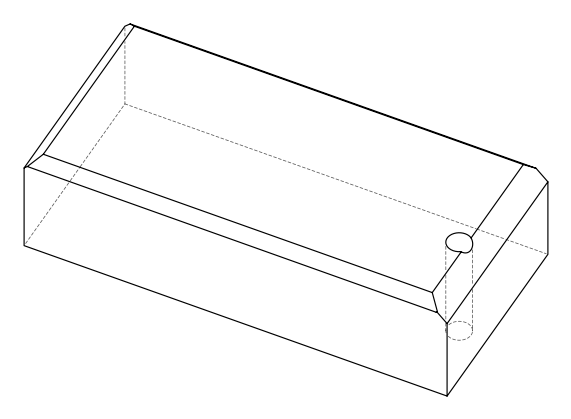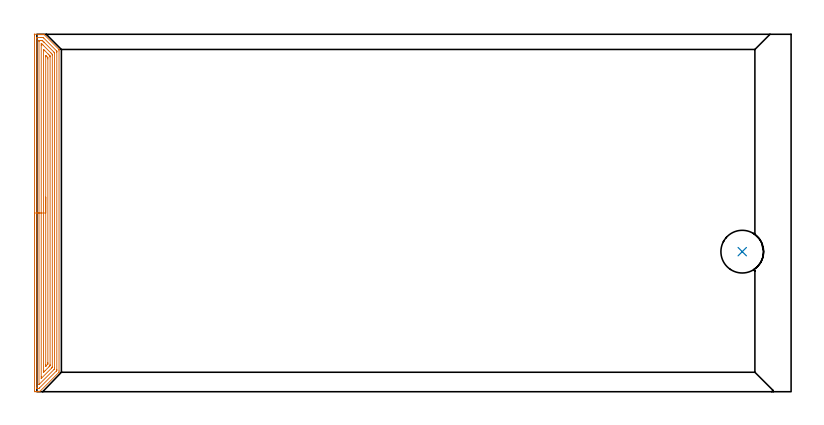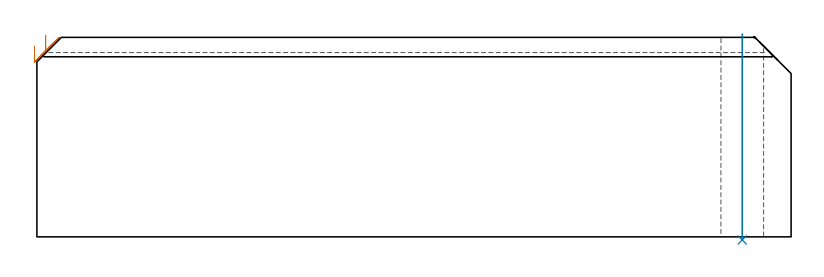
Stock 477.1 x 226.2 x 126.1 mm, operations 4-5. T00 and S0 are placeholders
(PLAN: 5 operations, 1 tool changes, 60 min)
(1 AREA_MILL | FG_CHAMFER_SURFACE | UGT0205_001 | 18.27 min | 35713 mm3)
(2 AREA_MILL_1 | FG_CHAMFER_SURFACE_1 | UGT0205_001 | 14.56 min | 21579 mm3)
(3 AREA_MILL_2 | FG_CHAMFER_SURFACE_2 | UGT0205_001 | 15.93 min | 57678 mm3)
(4 AREA_MILL_3 | FG_CHAMFER_SURFACE_3 | UGT0205_001 | 10.73 min | 25794 mm3)
(5 INDEXABLE_INSERT_DRILL_THROUGH_HOLE_FROM_SOLID | STEP1HOLE | NXT0302_025 | 0.52 min | 71991 mm3)
(TOOL UGT0205_001 | Chamfer Mill 20 x 3 x 45 deg. | D20 FL50 Z2)
(TOOL NXT0302_025 | Index. Insert Drill 27mm [880-D2700L32-05] | D27 PA176 FL135 Z2)
(OP 4 AREA_MILL_3)
G17 G21 G94 G90
T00 M6
G54
G17 G0 G90 X-1.5 Y103.05 S1061 M3
G43 Z136.2 H0
Z120.7
G94 G1 Y103.088 Z119.828 F250.
Y103.202 Z118.964
Y103.391 Z118.112
Y103.653 Z117.28
Y103.987 Z116.474
Y104.39 Z115.7
Y104.858 Z114.964
Y105.39 Z114.272
Y105.979 Z113.629
Y106.622 Z113.04
Y107.314 Z112.509
Y108.05 Z112.04
Y108.824 Z111.637
Y109.63 Z111.303
Y110.462 Z111.041
Y111.314 Z110.852
Y112.178 Z110.738
Y113.05 Z110.7
Y225.495
X-1.496 Y226.098
Y226.099 Z110.701
X0.894 Y226.1 Z113.088
X1.469 Z113.666
X1.787 Z113.983
X2.362 Z114.558
X2.679 Z114.875
X3.315 Z115.514
X4.018 Z116.218
X4.148 Y226.099 Z116.348
X4.406 Y226.09 Z116.603
X4.465 Y226.034 Z116.663
X4.56 Y225.941 Z116.758
X13.929 Y216.571 Z126.128
X13.994 Y216.503 Z126.192
X13.996 Y216.49 Z126.194
X14. Y215.678 Z126.2
Y13.099
X13.994 Y12.296 Z126.192
X13.967 Y12.267 Z126.165
X1.86 Y0.159 Z114.057
X1.787 Y0.087 Z113.984
X1.707 Y0.01 Z113.904
X1.469 Y0. Z113.668
X0.636 Z112.836
X0.001 Z112.197
X-1.209 Z110.988
X-1.491 Y0.002 Z110.705
X-1.5 Y0.463 Z110.7
Y113.05
X-0.086 Z112.114
X-0.085 Y223.797 Z112.115
X-0.084 Y223.884 Z112.116
X-0.079 Y224.057 Z112.121
X-0.077 Y224.092 Z112.123
X-0.071 Y224.094 Z112.129
X-0.047 Y224.097 Z112.153
X0.001 Y224.099 Z112.201
X2.679 Y224.1 Z114.879
X3.184 Y224.098 Z115.384
X3.572 Y224.092 Z115.772
X3.954 Y224.084 Z116.154
X4.339 Y223.71 Z116.539
X12.499 Y215.551 Z124.699
X12.545 Y215.502 Z124.745
X12.567 Y215.476 Z124.767
X12.576 Y215.464 Z124.776
X12.579 Y215.394 Z124.779
X12.584 Y215.047 Z124.784
X12.585 Y214.873 Z124.785
X12.586 Y13.905 Z124.786
X12.585 Y13.817 Z124.785
X12.582 Y13.644 Z124.782
X12.574 Y13.336 Z124.774
X12.499 Y13.253 Z124.699
X12.423 Y13.174 Z124.623
X12.349 Y13.099 Z124.549
X1.639 Y2.39 Z113.839
X1.261 Y2.023 Z113.461
X0.894 Y2.01 Z113.094
X0.388 Y2.003 Z112.588
X0.001 Y2.008 Z112.201
X-0.053 Y2.01 Z112.147
X-0.079 Y2.02 Z112.121
X-0.086 Y2.39 Z112.114
Y113.05
X1.328 Z113.528
X1.329 Y221.49 Z113.529
X1.331 Y221.925 Z113.531
X1.333 Y222.039 Z113.533
X1.335 Y222.087 Z113.535
X1.437 Y222.092 Z113.637
X1.613 Y222.099 Z113.813
X2.679 Z114.879
X3.402 Y222.096 Z115.602
X3.483 Y222.09 Z115.683
X3.572 Y222.018 Z115.772
X3.672 Y221.925 Z115.872
X4.465 Y221.136 Z116.665
X4.568 Y221.033 Z116.768
X10.815 Y214.786 Z123.015
X10.916 Y214.683 Z123.116
X11.116 Y214.475 Z123.316
X11.165 Y214.422 Z123.365
X11.167 Y214.412 Z123.367
X11.17 Y214.385 Z123.37
X11.171 Y214.328 Z123.371
Y15.318
X11.17 Y14.884 Z123.37
X11.166 Y14.431 Z123.366
X11.164 Y14.377 Z123.364
X11.138 Y14.346 Z123.338
X11.062 Y14.266 Z123.262
X10.792 Y13.991 Z122.992
X1.787 Y4.986 Z113.987
X1.379 Y4.582 Z113.579
X1.351 Y4.558 Z113.551
X1.337 Y4.549 Z113.537
X1.334 Y4.561 Z113.534
X1.331 Y4.582 Z113.531
X1.329 Y4.632 Z113.529
X1.328 Y113.05 Z113.528
X2.743 Z114.943
Y219.248
X2.749 Y220.071 Z114.949
X2.752 Y220.09 Z114.952
X2.774 Y220.093 Z114.974
X2.826 Y220.096 Z115.026
X2.933 Y220.094 Z115.133
X3.037 Y220.09 Z115.237
X3.236 Y219.903 Z115.436
X3.572 Y219.575 Z115.772
X3.903 Y219.248 Z116.103
X8.928 Y214.223 Z121.128
X9.255 Y213.893 Z121.455
X9.583 Y213.556 Z121.783
X9.75 Y213.37 Z121.95
X9.757 Y213.001 Z121.957
Y15.776
X9.755 Y15.569 Z121.955
X9.753 Y15.466 Z121.953
X9.75 Y15.418 Z121.95
X9.723 Y15.384 Z121.923
X9.525 Y15.179 Z121.725
X9.235 Y14.884 Z121.435
X2.894 Y8.543 Z115.094
X2.832 Y8.484 Z115.032
X2.771 Y8.428 Z114.971
X2.752 Y8.411 Z114.952
X2.745 Y8.571 Z114.945
X2.743 Y9.466 Z114.943
Y113.05
X4.157 Z116.357
Y215.986
X4.159 Y216.294 Z116.359
X4.163 Y216.498 Z116.363
X4.164 Y216.522 Z116.364
X4.17 Y216.521 Z116.37
X4.208 Y216.487 Z116.408
X4.277 Y216.422 Z116.477
X4.465 Y216.237 Z116.665
X5.024 Y215.678 Z117.224
X7.143 Y213.559 Z119.343
X7.7 Y213.001 Z119.9
X8.035 Y212.662 Z120.235
X8.31 Y212.38 Z120.51
X8.336 Y212.343 Z120.536
X8.339 Y212.293 Z120.539
X8.341 Y212.211 Z120.541
X8.343 Y212.109 Z120.543
Y211.801
Y17.254
X8.34 Y16.669 Z120.54
X8.337 Y16.515 Z120.537
X8.334 Y16.444 Z120.534
X8.298 Y16.406 Z120.498
X8.035 Y16.136 Z120.235
X7.857 Y15.955 Z120.057
X7.678 Y15.776 Z119.878
X5.179 Y13.277 Z117.379
X4.733 Y12.831 Z116.933
X4.465 Y12.565 Z116.665
X4.283 Y12.388 Z116.483
X4.228 Y12.338 Z116.428
X4.163 Y12.293 Z116.363
X4.16 Y12.372 Z116.36
X4.158 Y12.425 Z116.358
X4.157 Y12.514 Z116.357
Y13.099
Y113.05
X5.571 Z117.771
Y211.895
X5.572 Y212.109 Z117.772
X5.578 Y212.619 Z117.778
X5.58 Y212.66 Z117.78
X5.653 Y212.592 Z117.853
X5.817 Y212.432 Z118.017
X6.144 Y212.109 Z118.344
X6.25 Y212.002 Z118.45
X6.641 Y211.605 Z118.841
X6.835 Y211.405 Z119.035
X6.922 Y211.308 Z119.122
X6.924 Y211.216 Z119.124
X6.928 Y210.538 Z119.128
X6.929 Y18.453 Z119.129
X6.927 Y17.776 Z119.127
X6.924 Y17.561 Z119.124
X6.922 Y17.481 Z119.122
X6.858 Y17.413 Z119.058
X6.758 Y17.308 Z118.958
X5.739 Y16.287 Z117.939
X5.688 Y16.237 Z117.888
X5.629 Y16.183 Z117.829
X5.584 Y16.143 Z117.784
X5.578 Y16.204 Z117.778
X5.573 Y16.453 Z117.773
X5.572 Y16.669 Z117.772
X5.571 Y17.171 Z117.771
Y113.05
Y113.922 Z117.809
Y114.786 Z117.923
Y115.638 Z118.112
Y116.47 Z118.374
Y117.276 Z118.708
Y118.05 Z119.111
Y118.786 Z119.58
Y119.478 Z120.111
Y120.121 Z120.7
Y120.71 Z121.343
Y121.242 Z122.035
Y121.71 Z122.771
Y122.113 Z123.545
Y122.447 Z124.351
Y122.709 Z125.183
Y122.898 Z126.035
Y123.012 Z126.9
Y123.05 Z127.771
G0 Z136.2
M5
M2
(OP 5 INDEXABLE_INSERT_DRILL_THROUGH_HOLE_FROM_SOLID)
G17 G21 G94 G90
T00 M6
G54
G17 G0 G90 X446.2 Y88.6 S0 M3
G43 Z136.2 H1
G94 G81 G98 Z-1.971 F250. R128.2
G80
M5
M2
